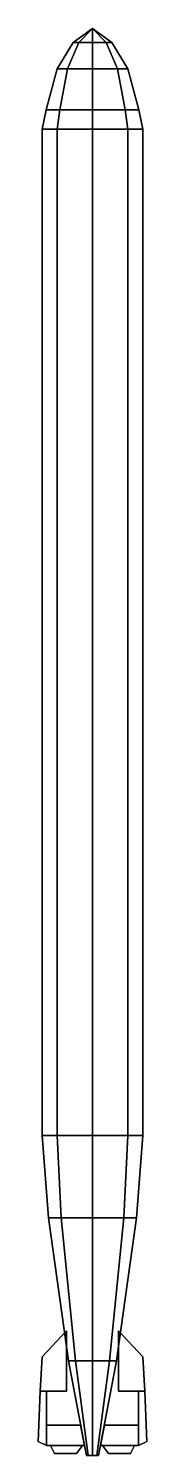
# Model space of a CAD drawing. Extents: x -0.27 to 0.27, y -3.55 to 3.54.
import ezdxf

# ---------------------------------------------------------------- set-up
doc = ezdxf.new("R2010")
doc.units = 0
doc.layers.get('0').update_dxf_attribs({"linetype": 'CONTINUOUS'})

msp = doc.modelspace()

# ---------------------------------------------------------------- linework, layer by layer
for points in [[(0, 3.54), (-0.0957, 3.47), (-0.0676, 3.47, 0.0676), (0, 3.54)], [(0, 3.54), (-0.0676, 3.47, -0.0676), (-0.0957, 3.47), (0, 3.54)], [(0, 3.54), (-0.0676, 3.47, 0.0676), (0, 3.47, 0.0957), (0, 3.54)], [(0, 3.54), (0, 3.47, -0.0957), (-0.0676, 3.47, -0.0676), (0, 3.54)], [(0, 3.54), (0, 3.47, 0.0957), (0.0676, 3.47, 0.0676), (0, 3.54)], [(0, 3.54), (0.0676, 3.47, 0.0676), (0.0957, 3.47), (0, 3.54)], [(0, 3.54), (0.0957, 3.47), (0.0676, 3.47, -0.0676), (0, 3.54)], [(0, 3.54), (0.0676, 3.47, -0.0676), (0, 3.47, -0.0957), (0, 3.54)], [(-0.0957, 3.47), (-0.1768, 3.34), (-0.125, 3.34, 0.125), (-0.0676, 3.47, 0.0676)], [(-0.0676, 3.47, -0.0676), (-0.125, 3.34, -0.125), (-0.1768, 3.34), (-0.0957, 3.47)], [(-0.0676, 3.47, 0.0676), (-0.125, 3.34, 0.125), (0, 3.34, 0.1768), (0, 3.47, 0.0957)], [(0, 3.47, -0.0957), (0, 3.34, -0.1768), (-0.125, 3.34, -0.125), (-0.0676, 3.47, -0.0676)], [(0, 3.47, 0.0957), (0, 3.34, 0.1768), (0.125, 3.34, 0.125), (0.0676, 3.47, 0.0676)], [(0.0676, 3.47, -0.0676), (0.125, 3.34, -0.125), (0, 3.34, -0.1768), (0, 3.47, -0.0957)], [(0.0676, 3.47, 0.0676), (0.125, 3.34, 0.125), (0.1768, 3.34), (0.0957, 3.47)], [(0.0957, 3.47), (0.1768, 3.34), (0.125, 3.34, -0.125), (0.0676, 3.47, -0.0676)], [(-0.1768, 3.34), (-0.231, 3.1357), (-0.1633, 3.1357, 0.1633), (-0.125, 3.34, 0.125)], [(-0.125, 3.34, -0.125), (-0.1633, 3.1357, -0.1633), (-0.231, 3.1357), (-0.1768, 3.34)], [(-0.125, 3.34, 0.125), (-0.1633, 3.1357, 0.1633), (0, 3.1357, 0.231), (0, 3.34, 0.1768)], [(0, 3.34, -0.1768), (0, 3.1357, -0.231), (-0.1633, 3.1357, -0.1633), (-0.125, 3.34, -0.125)], [(0, 3.34, 0.1768), (0, 3.1357, 0.231), (0.1633, 3.1357, 0.1633), (0.125, 3.34, 0.125)], [(0.125, 3.34, -0.125), (0.1633, 3.1357, -0.1633), (0, 3.1357, -0.231), (0, 3.34, -0.1768)], [(0.125, 3.34, 0.125), (0.1633, 3.1357, 0.1633), (0.231, 3.1357), (0.1768, 3.34)], [(0.1768, 3.34), (0.231, 3.1357), (0.1633, 3.1357, -0.1633), (0.125, 3.34, -0.125)], [(-0.231, 3.1357), (-0.25, 3.04), (-0.1768, 3.04, 0.1768), (-0.1633, 3.1357, 0.1633)], [(-0.1633, 3.1357, -0.1633), (-0.1768, 3.04, -0.1768), (-0.25, 3.04), (-0.231, 3.1357)], [(-0.1633, 3.1357, 0.1633), (-0.1768, 3.04, 0.1768), (0, 3.04, 0.25), (0, 3.1357, 0.231)], [(0, 3.1357, -0.231), (0, 3.04, -0.25), (-0.1768, 3.04, -0.1768), (-0.1633, 3.1357, -0.1633)], [(0, 3.1357, 0.231), (0, 3.04, 0.25), (0.1768, 3.04, 0.1768), (0.1633, 3.1357, 0.1633)], [(0.1633, 3.1357, -0.1633), (0.1768, 3.04, -0.1768), (0, 3.04, -0.25), (0, 3.1357, -0.231)], [(0.1633, 3.1357, 0.1633), (0.1768, 3.04, 0.1768), (0.25, 3.04), (0.231, 3.1357)], [(0.231, 3.1357), (0.25, 3.04), (0.1768, 3.04, -0.1768), (0.1633, 3.1357, -0.1633)], [(-0.1768, 3.04, 0.1768), (-0.25, 3.04), (-0.25, -1.96), (-0.1768, -1.96, 0.1768)], [(-0.25, 3.04), (-0.1768, 3.04, -0.1768), (-0.1768, -1.96, -0.1768), (-0.25, -1.96)], [(0, 3.04, 0.25), (-0.1768, 3.04, 0.1768), (-0.1768, -1.96, 0.1768), (0, -1.96, 0.25)], [(-0.1768, 3.04, -0.1768), (0, 3.04, -0.25), (0, -1.96, -0.25), (-0.1768, -1.96, -0.1768)], [(0.1768, 3.04, 0.1768), (0, 3.04, 0.25), (0, -1.96, 0.25), (0.1768, -1.96, 0.1768)], [(0, 3.04, -0.25), (0.1768, 3.04, -0.1768), (0.1768, -1.96, -0.1768), (0, -1.96, -0.25)], [(0.25, 3.04), (0.1768, 3.04, 0.1768), (0.1768, -1.96, 0.1768), (0.25, -1.96)], [(0.1768, 3.04, -0.1768), (0.25, 3.04), (0.25, -1.96), (0.1768, -1.96, -0.1768)], [(-0.25, -1.96), (-0.1768, -1.96, -0.1768), (-0.1556, -2.37, -0.1556), (-0.22, -2.37)], [(-0.1768, -1.96, 0.1768), (-0.25, -1.96), (-0.22, -2.37), (-0.1556, -2.37, 0.1556)], [(-0.1768, -1.96, -0.1768), (0, -1.96, -0.25), (0, -2.37, -0.22), (-0.1556, -2.37, -0.1556)], [(0, -1.96, 0.25), (-0.1768, -1.96, 0.1768), (-0.1556, -2.37, 0.1556), (0, -2.37, 0.22)], [(0, -1.96, -0.25), (0.1768, -1.96, -0.1768), (0.1556, -2.37, -0.1556), (0, -2.37, -0.22)], [(0.1768, -1.96, 0.1768), (0, -1.96, 0.25), (0, -2.37, 0.22), (0.1556, -2.37, 0.1556)], [(0.1768, -1.96, -0.1768), (0.25, -1.96), (0.22, -2.37), (0.1556, -2.37, -0.1556)], [(0.25, -1.96), (0.1768, -1.96, 0.1768), (0.1556, -2.37, 0.1556), (0.22, -2.37)], [(-0.1556, -2.37, 0.1556), (-0.22, -2.37), (-0.12, -3.08), (-0.0849, -3.08, 0.0849)], [(-0.22, -2.37), (-0.1556, -2.37, -0.1556), (-0.0849, -3.08, -0.0849), (-0.12, -3.08)], [(0, -2.37, 0.22), (-0.1556, -2.37, 0.1556), (-0.0849, -3.08, 0.0849), (0, -3.08, 0.12)], [(-0.1556, -2.37, -0.1556), (0, -2.37, -0.22), (0, -3.08, -0.12), (-0.0849, -3.08, -0.0849)], [(0.1556, -2.37, 0.1556), (0, -2.37, 0.22), (0, -3.08, 0.12), (0.0849, -3.08, 0.0849)], [(0, -2.37, -0.22), (0.1556, -2.37, -0.1556), (0.0849, -3.08, -0.0849), (0, -3.08, -0.12)], [(0.22, -2.37), (0.1556, -2.37, 0.1556), (0.0849, -3.08, 0.0849), (0.12, -3.08)], [(0.1556, -2.37, -0.1556), (0.22, -2.37), (0.12, -3.08), (0.0849, -3.08, -0.0849)], [(-0.13, -2.93), (-0.25, -3.06), (-0.26, -3.23), (-0.13, -3.23)], [(-0.13, -3.23), (-0.26, -3.23), (-0.25, -3.06), (-0.13, -2.93)], [(0, -3.23, 0.13), (0, -3.23, 0.26), (0, -3.06, 0.25), (0, -2.93, 0.13)], [(0, -2.93, 0.13), (0, -3.06, 0.25), (0, -3.23, 0.26), (0, -3.23, 0.13)], [(0, -2.93, -0.13), (0, -3.06, -0.25), (0, -3.23, -0.26), (0, -3.23, -0.13)], [(0, -3.23, -0.13), (0, -3.23, -0.26), (0, -3.06, -0.25), (0, -2.93, -0.13)], [(0.13, -2.93), (0.25, -3.06), (0.26, -3.23), (0.13, -3.23)], [(0.13, -3.23), (0.26, -3.23), (0.25, -3.06), (0.13, -2.93)], [(-0.0849, -3.08, 0.0849), (-0.12, -3.08), (-0.03, -3.55), (-0.0212, -3.55, 0.0212)], [(-0.12, -3.08), (-0.0849, -3.08, -0.0849), (-0.0212, -3.55, -0.0212), (-0.03, -3.55)], [(0, -3.08, 0.12), (-0.0849, -3.08, 0.0849), (-0.0212, -3.55, 0.0212), (0, -3.55, 0.03)], [(-0.0849, -3.08, -0.0849), (0, -3.08, -0.12), (0, -3.55, -0.03), (-0.0212, -3.55, -0.0212)], [(0.0849, -3.08, 0.0849), (0, -3.08, 0.12), (0, -3.55, 0.03), (0.0212, -3.55, 0.0212)], [(0, -3.08, -0.12), (0.0849, -3.08, -0.0849), (0.0212, -3.55, -0.0212), (0, -3.55, -0.03)], [(0.12, -3.08), (0.0849, -3.08, 0.0849), (0.0212, -3.55, 0.0212), (0.03, -3.55)], [(0.0849, -3.08, -0.0849), (0.12, -3.08), (0.03, -3.55), (0.0212, -3.55, -0.0212)], [(-0.23, -3.23), (-0.26, -3.23), (-0.27, -3.48), (-0.23, -3.5)], [(-0.23, -3.5), (-0.27, -3.48), (-0.26, -3.23), (-0.23, -3.23)], [(0, -3.5, 0.23), (0, -3.48, 0.27), (0, -3.23, 0.26), (0, -3.23, 0.23)], [(0, -3.23, 0.23), (0, -3.23, 0.26), (0, -3.48, 0.27), (0, -3.5, 0.23)], [(0, -3.23, -0.23), (0, -3.23, -0.26), (0, -3.48, -0.27), (0, -3.5, -0.23)], [(0, -3.5, -0.23), (0, -3.48, -0.27), (0, -3.23, -0.26), (0, -3.23, -0.23)], [(0.23, -3.23), (0.26, -3.23), (0.27, -3.48), (0.23, -3.5)], [(0.23, -3.5), (0.27, -3.48), (0.26, -3.23), (0.23, -3.23)], [(-0.04, -3.5), (-0.23, -3.5), (-0.23, -3.4), (-0.06, -3.4)], [(-0.06, -3.4), (-0.23, -3.4), (-0.23, -3.5), (-0.04, -3.5)], [(0, -3.4, 0.06), (0, -3.4, 0.23), (0, -3.5, 0.23), (0, -3.5, 0.04)], [(0, -3.5, 0.04), (0, -3.5, 0.23), (0, -3.4, 0.23), (0, -3.4, 0.06)], [(0, -3.5, -0.04), (0, -3.5, -0.23), (0, -3.4, -0.23), (0, -3.4, -0.06)], [(0, -3.4, -0.06), (0, -3.4, -0.23), (0, -3.5, -0.23), (0, -3.5, -0.04)], [(0.04, -3.5), (0.23, -3.5), (0.23, -3.4), (0.06, -3.4)], [(0.06, -3.4), (0.23, -3.4), (0.23, -3.5), (0.04, -3.5)], [(-0.08, -3.54), (-0.19, -3.54), (-0.21, -3.5), (-0.05, -3.5)], [(-0.05, -3.5), (-0.21, -3.5), (-0.19, -3.54), (-0.08, -3.54)], [(0, -3.54, 0.08), (0, -3.54, 0.19), (0, -3.5, 0.21), (0, -3.5, 0.05)], [(0, -3.5, 0.05), (0, -3.5, 0.21), (0, -3.54, 0.19), (0, -3.54, 0.08)], [(0, -3.54, -0.08), (0, -3.54, -0.19), (0, -3.5, -0.21), (0, -3.5, -0.05)], [(0, -3.5, -0.05), (0, -3.5, -0.21), (0, -3.54, -0.19), (0, -3.54, -0.08)], [(0.08, -3.54), (0.19, -3.54), (0.21, -3.5), (0.05, -3.5)], [(0.05, -3.5), (0.21, -3.5), (0.19, -3.54), (0.08, -3.54)], [(0, -3.55, 0.03), (-0.0212, -3.55, 0.0212), (-0.03, -3.55), (0.0212, -3.55, 0.0212)], [(0.0212, -3.55, 0.0212), (-0.03, -3.55), (-0.0212, -3.55, -0.0212), (0.03, -3.55)], [(0.03, -3.55), (-0.0212, -3.55, -0.0212), (0, -3.55, -0.03), (0.0212, -3.55, -0.0212)]]:
    msp.add_3dface(points)

doc.saveas('drawing.dxf')
